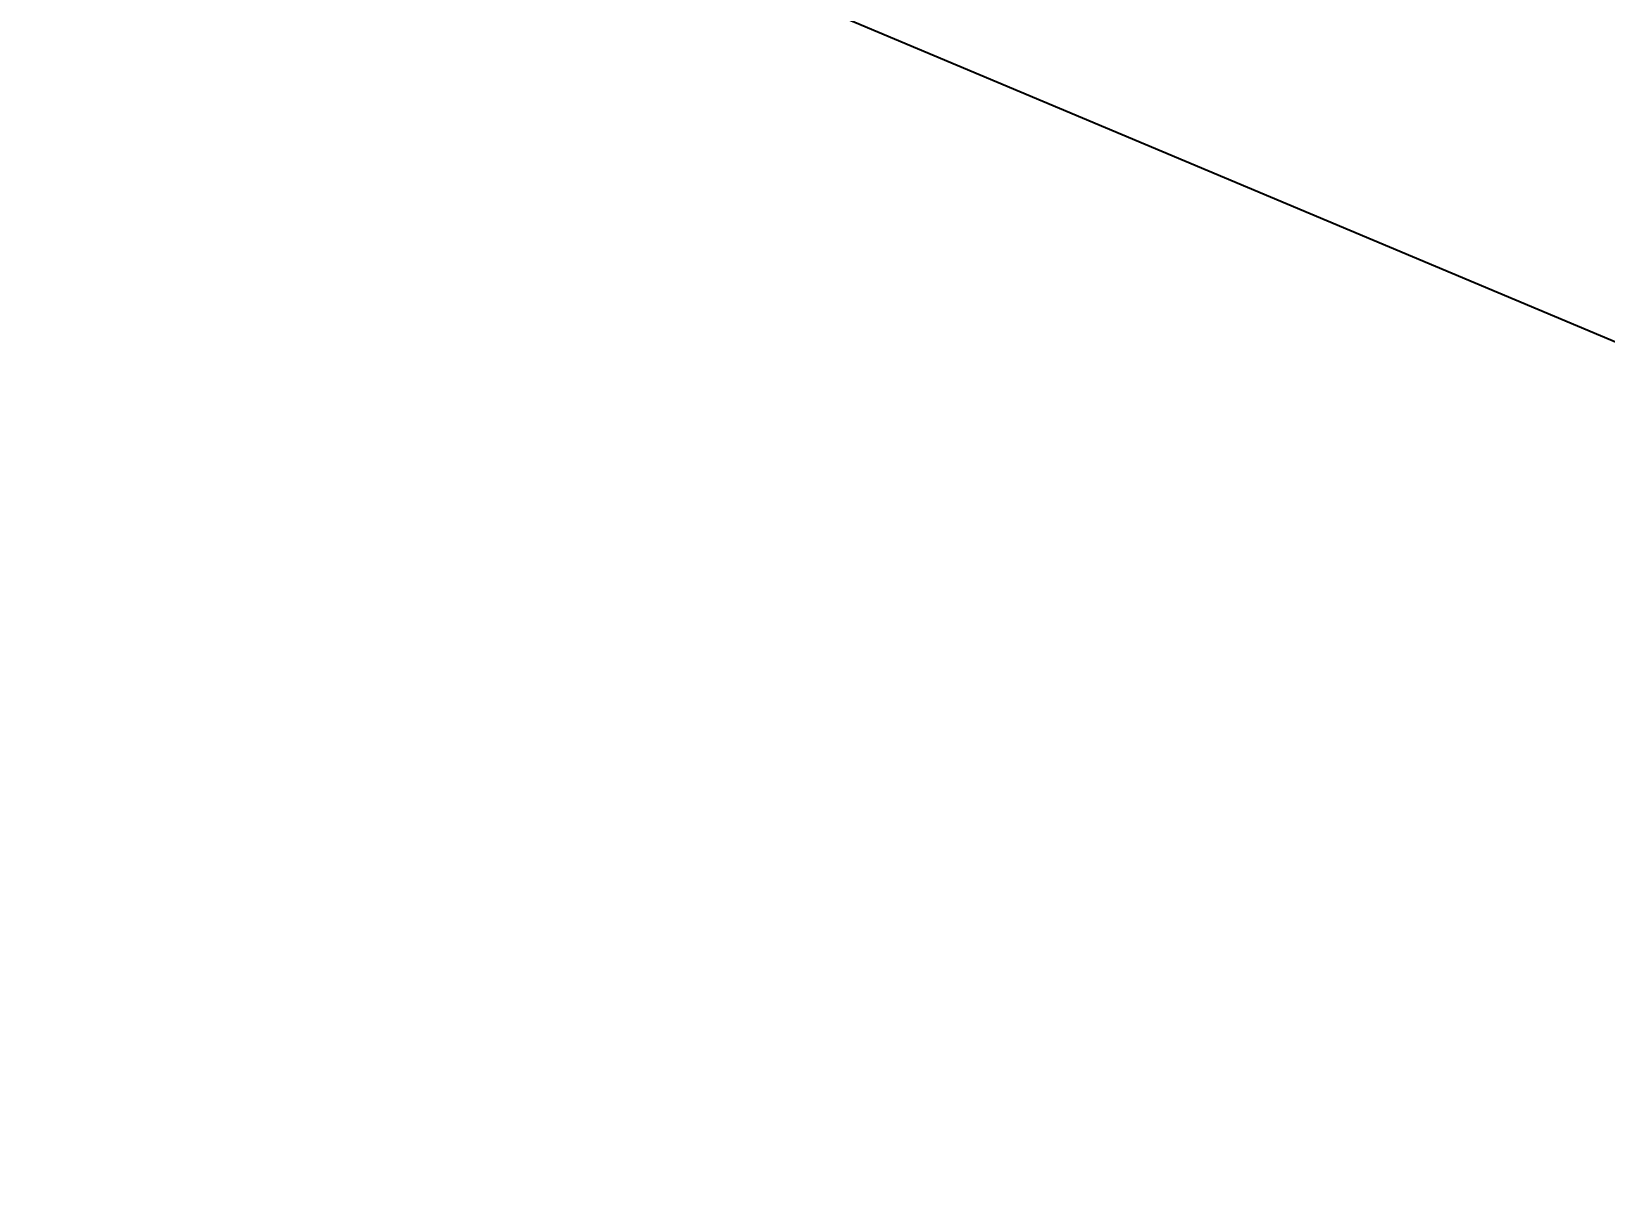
# Model space of a CAD drawing. Header units: metres. Extents: x -2743 to 126, y 13385 to 13916.
# Drawn here: x -1863.810715 to -1863.806178, y 13625.479279 to 13625.482614 of the extents above; entities that cross this region are included whole.
import ezdxf

# ---------------------------------------------------------------- set-up
doc = ezdxf.new("R2010")
doc.units = ezdxf.units.M
for name, color, linetype in [('link-улица Берзарина_Покрытия — Новые$0$ДВ_ПП_Газон_Р', 7, 'Continuous'), ('link-улица Берзарина_Покрытия — Новые$0$ДВ_ПП_Тип6_У_ТР_3м за счет Газона', 7, 'Continuous'), ('output[1-12]_3_ДЖКХ-24_03233up$0$Кабель электрический', 7, 'Continuous')]:
    doc.layers.add(name, color=color, linetype=linetype)

msp = doc.modelspace()

# ---------------------------------------------------------------- linework, layer by layer
at = {"layer": 'link-улица Берзарина_Покрытия — Новые$0$ДВ_ПП_Газон_Р'}
msp.add_lwpolyline([(-1877.636352, 13631.540619), (-1879.136139, 13627.458529), (-1866.798047, 13621.451894), (-1870.282068, 13619.208338), (-1869.816744, 13618.304651), (-1869.564882, 13618.480772), (-1868.770461, 13619.036289), (-1867.933951, 13619.712611), (-1867.129799, 13620.463635), (-1866.292582, 13621.380361), (-1865.827383, 13621.958235), (-1865.108667, 13622.970454), (-1864.512788, 13623.969606), (-1864.021948, 13624.954778), (-1863.805107, 13625.481281), (-1867.285384, 13626.944486), (-1870.750854, 13628.442186), (-1874.201263, 13629.974268), (-1877.636352, 13631.540619)], close=True, dxfattribs=at)
at = {"layer": 'link-улица Берзарина_Покрытия — Новые$0$ДВ_ПП_Тип6_У_ТР_3м за счет Газона'}
msp.add_lwpolyline([(-1873.657723, 13631.22786), (-1871.917555, 13630.42535), (-1870.828365, 13629.92305), (-1869.694818, 13629.480512), (-1863.272095, 13626.973068), (-1863.604941, 13625.967296), (-1863.805107, 13625.481281), (-1867.285384, 13626.944486), (-1870.750854, 13628.442186), (-1874.201263, 13629.974268), (-1877.636352, 13631.540619), (-1880.080206, 13632.680238), (-1882.515875, 13633.83717), (-1884.943267, 13635.011369), (-1887.362289, 13636.202791), (-1886.82903, 13637.449111), (-1883.003573, 13635.599685), (-1881.327974, 13634.789613), (-1878.500191, 13633.461053), (-1877.158161, 13632.842151), (-1876.305979, 13632.449152), (-1873.657723, 13631.22786)], close=True, dxfattribs=at)

# ---------------------------------------------------------------- texts
at = {"layer": 'output[1-12]_3_ДЖКХ-24_03233up$0$Кабель электрический'}
msp.add_text('8тр.', height=1.2, dxfattribs=at).set_placement((-1863.9989618, 13625.6088382))

doc.saveas('drawing.dxf')
